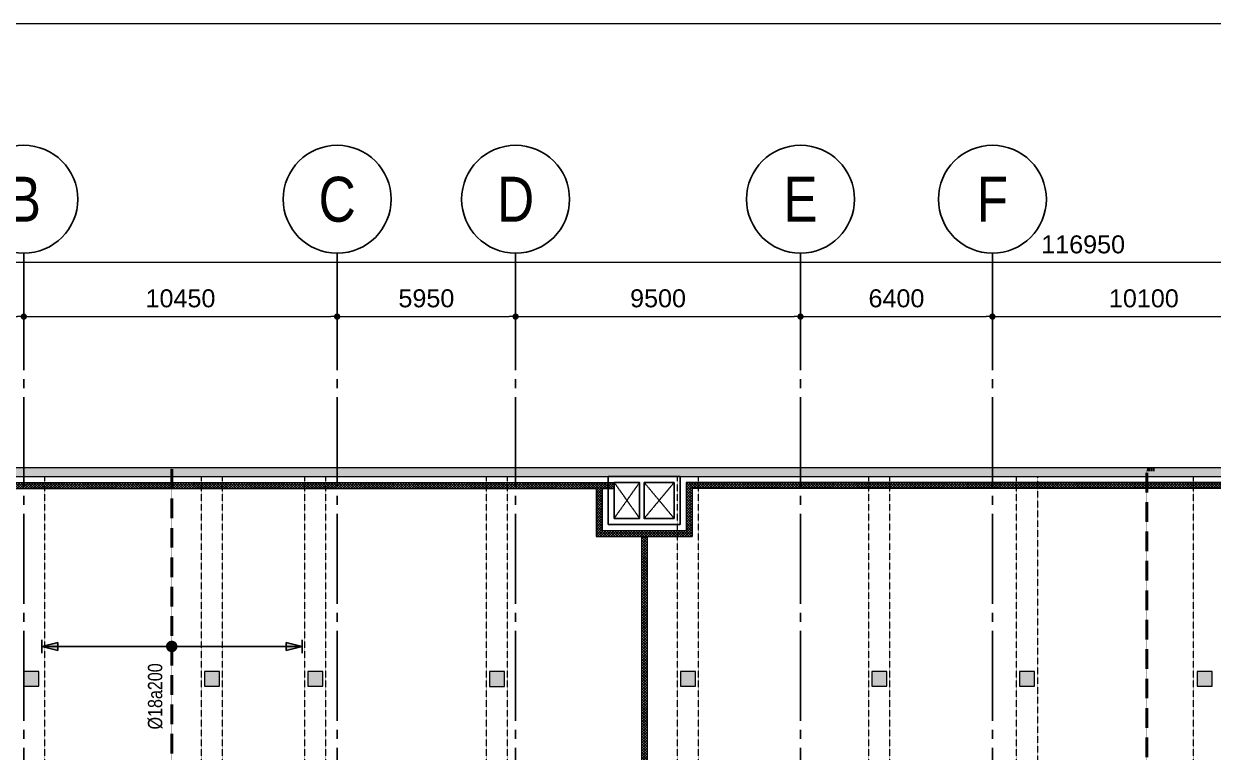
# Model space of a CAD drawing. Header units: millimetres. Extents: x -3819597 to -2591384, y 582389 to 820195.
# Drawn here: x -2754257 to -2714594, y 763882 to 788189 of the extents above; entities that cross this region are included whole.
import ezdxf
from ezdxf.enums import TextEntityAlignment as Align

# ---------------------------------------------------------------- set-up
doc = ezdxf.new("R2010")
doc.units = ezdxf.units.MM
doc.header["$MEASUREMENT"] = 0
for name, pattern in [('CENTER', [2, 1.25, -0.25, 0.25, -0.25]), ('CHG_XX_Cot_Ham 2$0$MB_Luoi truc$0$HTT Hidden 21', [3, 2, -1]), ('CHG_XX_Damsan_Ham 2$0$CHG_XX_Damsan_Ham 2$0$HIDDEN', [0.375, 0.25, -0.125]), ('CHG_XX_Luoi truc$0$MB_Luoi truc$0$Center101', [13, 10, -1, 1, -1]), ('HIDDEN', [0.375, 0.25, -0.125])]:
    doc.linetypes.add(name, pattern=pattern)
doc.layers.get('0').update_dxf_attribs({"lineweight": 9})
doc.layers.get('Defpoints').update_dxf_attribs({"color": 10, "lineweight": 0})
for name, color, linetype in [('02HN. TEXT B', 1, 'Continuous'), ('12HN. GRID', 1, 'CENTER'), ('CHG_XX_Damsan_Ham 2$0$CHG_XX_Damsan_Ham 2$0$MEP-00-GENERAL-35', 2, 'Continuous'), ('CHG_XX_Luoi truc$0$Grid', 34, 'Continuous'), ('CHG_XX_Luoi truc$0$Grid Line', 8, 'CHG_XX_Luoi truc$0$MB_Luoi truc$0$Center101'), ('dim', 51, 'Continuous')]:
    doc.layers.add(name, color=color, linetype=linetype)
for name, color, linetype, lineweight in [('CHG_XX_Cot_Ham 2$0$MB_Luoi truc$0$Dim 300', 1, 'Continuous', 5), ('CHG_XX_Cot_Ham 2$0$NS-Pier-H2', 150, 'Continuous', 13), ("CHG_XX_Damsan_Ham 2$0$CHG_XX_Damsan_Ham 2$0$'S_General_Hidden_1 Thin", 1, 'CHG_XX_Damsan_Ham 2$0$CHG_XX_Damsan_Ham 2$0$HIDDEN', 18), ('CHG_XX_Damsan_Ham 2$0$CHG_XX_Damsan_Ham 2$0$CHG_XX_Damsan_Ham 2$0$Start net bao', 3, 'Continuous', 18), ('CHG_XX_Damsan_Ham 2$0$CHG_XX_Damsan_Ham 2$0$DBAO', 3, 'Continuous', 13), ('CHG_XX_Damsan_Ham 2$0$CHG_XX_Damsan_Ham 2$0$DMo', 9, 'CHG_XX_Damsan_Ham 2$0$CHG_XX_Damsan_Ham 2$0$HIDDEN', 9), ('CHG_XX_Damsan_Ham 2$0$CHG_XX_Damsan_Ham 2$0$DTE-MEP-H-SLAB TEXT', 3, 'Continuous', 0), ('CHG_XX_Damsan_Ham 2$0$CHG_XX_Damsan_Ham 2$0$Start hatch', 8, 'Continuous', 25), ('CHG_XX_Damsan_Ham 2$0$CHG_XX_Damsan_Ham 2$0$Start net bao', 3, 'Continuous', 18), ('CHG_XX_Damsan_Ham 2$0$HATCH', 57, 'Continuous', 9), ('thep chay suot', 5, 'HIDDEN', 40)]:
    doc.layers.add(name, color=color, linetype=linetype, lineweight=lineweight)
for name, color, linetype, lineweight, plot in [('CHG_XX_Cot_Ham 2$0$NS-Column-H2', 90, 'Continuous', 13, False), ('CHG_XX_Cot_Ham 2$0$NS-Column-H2 @ 1', 90, 'Continuous', 13, False), ('CHG_XX_Cot_Ham 2$0$NS-Column-H2 @ 150', 90, 'Continuous', 13, False)]:
    doc.layers.add(name, color=color, linetype=linetype, lineweight=lineweight, plot=plot)
doc.styles.add('[HN042014]STYLE', font='arial.ttf', dxfattribs={"width": 0.8})
doc.styles.add('CHG_XX_Cot_Ham 2$0$MB_Luoi truc$0$Arial_C', font='arial.ttf')
doc.styles.add('CHG_XX_Luoi truc$0$MB_Luoi truc$0$Grid A-F$0$VNI-HelveCB', font='VHELVCB_0.TTF')
doc.dimstyles.new('CHG_XX_Cot_Ham 2$0$MB_Luoi truc$0$Dim 300 (A1-A2)', dxfattribs={"dimscale": 300, "dimtxt": 2, "dimasz": 0.7, "dimexe": 0, "dimexo": 1, "dimgap": 1, "dimtad": 1, "dimdec": 0, "dimzin": 12, "dimdsep": 46, "dimtxsty": 'CHG_XX_Cot_Ham 2$0$MB_Luoi truc$0$Arial_C', "dimblk": 'CHG_XX_Cot_Ham 2$0$MB_Luoi truc$0$_Dot', "dimcen": 1, "dimclrd": 256, "dimclre": 256, "dimclrt": 3, "dimadec": 0, "dimazin": 0, "dimtfac": 1, "dimtdec": 0, "dimtix": 1, "dimtmove": 2, "dimatfit": 3, "dimldrblk": 'CHG_XX_Cot_Ham 2$0$MB_Luoi truc$0$HTT Arrow 30', "dimfxl": 1, "dimtolj": 1, "dimtzin": 0, "dimarcsym": 0})
pattern_1 = [(45, (273994.73, -7150), (-44.194174, 44.194174), []), (135, (273994.73, -7150), (-44.194174, -44.194174), [])]

# ---------------------------------------------------------------- blocks, each defined once
blk = doc.blocks.new('*U686')
at = {"layer": '12HN. GRID', "linetype": 'Continuous'}
h = blk.add_hatch(color=256, dxfattribs=at)
h.dxf.hatch_style = 1
h.paths.add_polyline_path([(-44, 1267), (44, 1267), (0, 1443)])
h = blk.add_hatch(color=256, dxfattribs=at)
h.dxf.hatch_style = 1
h.paths.add_polyline_path([(0, -1448), (44, -1272), (-44, -1272)])
for p, q in [((-75, 1443), (75, 1443)), ((-44, 1267), (0, 1443)), ((0, 1443), (0, -1448)), ((0, 1443), (44, 1267)), ((-44, 1267), (44, 1267)), ((-44, -1272), (44, -1272)), ((-44, -1272), (0, -1448)), ((0, -1448), (44, -1272)), ((-75, -1448), (75, -1448))]:
    blk.add_line(p, q, dxfattribs=at)
at = {"layer": '12HN. GRID', "linetype": 'Continuous', "const_width": 64, "flags": 128}
blk.add_lwpolyline([(-32, 0, 1), (32, 0, 1)], format="xyb", close=True, dxfattribs=at)
at = {"layer": 'thep chay suot', "linetype": 'HIDDEN', "ltscale": 10}
blk.add_line((-5560, 0), (1990, 0), dxfattribs=at)
at = {"layer": 'thep chay suot', "linetype": 'ByBlock', "ltscale": 0.001}
for p, q in [((-5560, 0), (-5560, 0)), ((1990, 0), (1990, 0))]:
    blk.add_line(p, q, dxfattribs=at)
at = {"layer": '02HN. TEXT B', "linetype": 'ByBlock', "style": '[HN042014]STYLE', "width": 0.8, "flags": 8}
blk.add_attdef('1', text='', height=160, dxfattribs=at).set_placement((-923, 185), align=Align.MIDDLE_LEFT)
blk.add_attdef('0', text='', height=160, dxfattribs=at).set_placement((-351, 11), align=Align.MIDDLE_CENTER)
at = {"layer": 'Defpoints', "color": 9, "linetype": 'ByBlock', "style": '[HN042014]STYLE', "width": 0.8, "flags": 9}
for tag, p in [('2', (300, -2085)), ('3', (300, -2490)), ('4', (300, -2895)), ('5', (300, -3285))]:
    blk.add_attdef(tag, text='', height=250, dxfattribs=at).set_placement(p, align=Align.MIDDLE_CENTER)
blk = doc.blocks.new('*U687')
at = {"layer": '12HN. GRID', "linetype": 'Continuous'}
h = blk.add_hatch(color=256, dxfattribs=at)
h.dxf.hatch_style = 1
h.paths.add_polyline_path([(-44, 8814), (44, 8814), (0, 8990)])
h = blk.add_hatch(color=256, dxfattribs=at)
h.dxf.hatch_style = 1
h.paths.add_polyline_path([(0, -518), (44, -342), (-44, -342)])
for p, q in [((-75, 8990), (75, 8990)), ((-44, 8814), (0, 8990)), ((0, 8990), (0, -518)), ((0, 8990), (44, 8814)), ((-44, 8814), (44, 8814)), ((-44, -342), (44, -342)), ((-44, -342), (0, -518)), ((0, -518), (44, -342)), ((-75, -518), (75, -518))]:
    blk.add_line(p, q, dxfattribs=at)
at = {"layer": '12HN. GRID', "linetype": 'Continuous', "const_width": 64, "flags": 128}
blk.add_lwpolyline([(-32, 0, 1), (32, 0, 1)], format="xyb", close=True, dxfattribs=at)
at = {"layer": 'thep chay suot', "linetype": 'HIDDEN', "ltscale": 10}
blk.add_line((-2328, 0), (8522, 0), dxfattribs=at)
at = {"layer": 'thep chay suot', "linetype": 'ByBlock', "ltscale": 0.001}
for p, q in [((-2328, 0), (-2328, 0)), ((8522, 0), (8522, -87))]:
    blk.add_line(p, q, dxfattribs=at)
at = {"layer": '02HN. TEXT B', "linetype": 'ByBlock', "style": '[HN042014]STYLE', "width": 0.8, "flags": 8}
blk.add_attdef('1', text='', height=160, dxfattribs=at).set_placement((94, 185), align=Align.MIDDLE_LEFT)
blk.add_attdef('0', text='', height=160, dxfattribs=at).set_placement((-351, 11), align=Align.MIDDLE_CENTER)
at = {"layer": 'Defpoints', "color": 9, "linetype": 'ByBlock', "style": '[HN042014]STYLE', "width": 0.8, "flags": 9}
for tag, p in [('2', (-13477, 2775)), ('3', (-13477, 2370)), ('4', (-13477, 1966)), ('5', (-13477, 1575))]:
    blk.add_attdef(tag, text='', height=250, dxfattribs=at).set_placement(p, align=Align.MIDDLE_CENTER)
blk = doc.blocks.new('CHG_XX_Cot_Ham 2$0$MB_Luoi truc$0$_Dot')
at = {"color": 0, "linetype": 'ByBlock', "lineweight": -2}
blk.add_line((-0.5, 0), (-1, 0), dxfattribs=at)
at = {"color": 0, "linetype": 'ByBlock', "const_width": 0.5}
blk.add_lwpolyline([(-0.25, 0, 1), (0.25, 0, 1)], format="xyb", close=True, dxfattribs=at)
blk = doc.blocks.new('*D986')
at = {"layer": 'CHG_XX_Cot_Ham 2$0$MB_Luoi truc$0$Dim 300', "lineweight": -2, "transparency": 16777216}
for p, q in [((0, 166908), (0, 168437)), ((210, 168437), (12040, 168437)), ((12250, 166908), (12250, 168437))]:
    blk.add_line(p, q, dxfattribs=at)
at = {"layer": 'Defpoints', "color": 0, "transparency": 16777216}
for p in [(12250, 168437), (0, 166608), (12250, 166608)]:
    blk.add_point(p, dxfattribs=at)
at = {"layer": 'CHG_XX_Cot_Ham 2$0$MB_Luoi truc$0$Dim 300', "lineweight": -2, "transparency": 16777216, "xscale": 210, "yscale": 210, "zscale": 210, "rotation": 180}
blk.add_blockref('CHG_XX_Cot_Ham 2$0$MB_Luoi truc$0$_Dot', (0, 168437), dxfattribs=at)
at = {"layer": 'CHG_XX_Cot_Ham 2$0$MB_Luoi truc$0$Dim 300', "lineweight": -2, "transparency": 16777216, "xscale": 210, "yscale": 210, "zscale": 210}
blk.add_blockref('CHG_XX_Cot_Ham 2$0$MB_Luoi truc$0$_Dot', (12250, 168437), dxfattribs=at)
at = {"layer": 'CHG_XX_Cot_Ham 2$0$MB_Luoi truc$0$Dim 300', "color": 3, "transparency": 16777216, "insert": (6125, 169043), "char_height": 600, "attachment_point": 5, "style": 'CHG_XX_Cot_Ham 2$0$MB_Luoi truc$0$Arial_C'}
blk.add_mtext('\\A1;12250', dxfattribs=at)
blk = doc.blocks.new('CHG_XX_Cot_Ham 2$0$MB_Luoi truc$0$HTT Arrow 30')
blk.add_hatch(color=256).paths.add_polyline_path([(-2.5, 0.375), (-2.5, -0.375), (0, 0)])
at = {"color": 0, "linetype": 'ByBlock', "lineweight": -2}
for p, q in [((0, 0), (-2.5, 0.375)), ((-2.5, -0.375), (-2.5, 0.375)), ((0, 0), (-2.5, -0.375))]:
    blk.add_line(p, q, dxfattribs=at)
blk = doc.blocks.new('*D987')
at = {"layer": 'CHG_XX_Cot_Ham 2$0$MB_Luoi truc$0$Dim 300', "lineweight": -2, "transparency": 16777216}
for p, q in [((12250, 166908), (12250, 168437)), ((12460, 168437), (22490, 168437)), ((22700, 166908), (22700, 168437))]:
    blk.add_line(p, q, dxfattribs=at)
at = {"layer": 'Defpoints', "color": 0, "transparency": 16777216}
for p in [(22700, 168437), (12250, 166608), (22700, 166608)]:
    blk.add_point(p, dxfattribs=at)
at = {"layer": 'CHG_XX_Cot_Ham 2$0$MB_Luoi truc$0$Dim 300', "lineweight": -2, "transparency": 16777216, "xscale": 210, "yscale": 210, "zscale": 210, "rotation": 180}
blk.add_blockref('CHG_XX_Cot_Ham 2$0$MB_Luoi truc$0$_Dot', (12250, 168437), dxfattribs=at)
at = {"layer": 'CHG_XX_Cot_Ham 2$0$MB_Luoi truc$0$Dim 300', "lineweight": -2, "transparency": 16777216, "xscale": 210, "yscale": 210, "zscale": 210}
blk.add_blockref('CHG_XX_Cot_Ham 2$0$MB_Luoi truc$0$_Dot', (22700, 168437), dxfattribs=at)
at = {"layer": 'CHG_XX_Cot_Ham 2$0$MB_Luoi truc$0$Dim 300', "color": 3, "transparency": 16777216, "insert": (17475, 169043), "char_height": 600, "attachment_point": 5, "style": 'CHG_XX_Cot_Ham 2$0$MB_Luoi truc$0$Arial_C'}
blk.add_mtext('\\A1;10450', dxfattribs=at)
blk = doc.blocks.new('*D988')
at = {"layer": 'CHG_XX_Cot_Ham 2$0$MB_Luoi truc$0$Dim 300', "lineweight": -2, "transparency": 16777216}
for p, q in [((22700, 166908), (22700, 168437)), ((22910, 168437), (28440, 168437)), ((28650, 166908), (28650, 168437))]:
    blk.add_line(p, q, dxfattribs=at)
at = {"layer": 'Defpoints', "color": 0, "transparency": 16777216}
for p in [(28650, 168437), (22700, 166608), (28650, 166608)]:
    blk.add_point(p, dxfattribs=at)
at = {"layer": 'CHG_XX_Cot_Ham 2$0$MB_Luoi truc$0$Dim 300', "lineweight": -2, "transparency": 16777216, "xscale": 210, "yscale": 210, "zscale": 210, "rotation": 180}
blk.add_blockref('CHG_XX_Cot_Ham 2$0$MB_Luoi truc$0$_Dot', (22700, 168437), dxfattribs=at)
at = {"layer": 'CHG_XX_Cot_Ham 2$0$MB_Luoi truc$0$Dim 300', "lineweight": -2, "transparency": 16777216, "xscale": 210, "yscale": 210, "zscale": 210}
blk.add_blockref('CHG_XX_Cot_Ham 2$0$MB_Luoi truc$0$_Dot', (28650, 168437), dxfattribs=at)
at = {"layer": 'CHG_XX_Cot_Ham 2$0$MB_Luoi truc$0$Dim 300', "color": 3, "transparency": 16777216, "insert": (25675, 169043), "char_height": 600, "attachment_point": 5, "style": 'CHG_XX_Cot_Ham 2$0$MB_Luoi truc$0$Arial_C'}
blk.add_mtext('\\A1;5950', dxfattribs=at)
blk = doc.blocks.new('*D989')
at = {"layer": 'CHG_XX_Cot_Ham 2$0$MB_Luoi truc$0$Dim 300', "lineweight": -2, "transparency": 16777216}
for p, q in [((28650, 166908), (28650, 168437)), ((28860, 168437), (37940, 168437)), ((38150, 166908), (38150, 168437))]:
    blk.add_line(p, q, dxfattribs=at)
at = {"layer": 'Defpoints', "color": 0, "transparency": 16777216}
for p in [(38150, 168437), (28650, 166608), (38150, 166608)]:
    blk.add_point(p, dxfattribs=at)
at = {"layer": 'CHG_XX_Cot_Ham 2$0$MB_Luoi truc$0$Dim 300', "lineweight": -2, "transparency": 16777216, "xscale": 210, "yscale": 210, "zscale": 210, "rotation": 180}
blk.add_blockref('CHG_XX_Cot_Ham 2$0$MB_Luoi truc$0$_Dot', (28650, 168437), dxfattribs=at)
at = {"layer": 'CHG_XX_Cot_Ham 2$0$MB_Luoi truc$0$Dim 300', "lineweight": -2, "transparency": 16777216, "xscale": 210, "yscale": 210, "zscale": 210}
blk.add_blockref('CHG_XX_Cot_Ham 2$0$MB_Luoi truc$0$_Dot', (38150, 168437), dxfattribs=at)
at = {"layer": 'CHG_XX_Cot_Ham 2$0$MB_Luoi truc$0$Dim 300', "color": 3, "transparency": 16777216, "insert": (33400, 169043), "char_height": 600, "attachment_point": 5, "style": 'CHG_XX_Cot_Ham 2$0$MB_Luoi truc$0$Arial_C'}
blk.add_mtext('\\A1;9500', dxfattribs=at)
blk = doc.blocks.new('*D990')
at = {"layer": 'CHG_XX_Cot_Ham 2$0$MB_Luoi truc$0$Dim 300', "lineweight": -2, "transparency": 16777216}
for p, q in [((38150, 166908), (38150, 168437)), ((38360, 168437), (44340, 168437)), ((44550, 166908), (44550, 168437))]:
    blk.add_line(p, q, dxfattribs=at)
at = {"layer": 'Defpoints', "color": 0, "transparency": 16777216}
for p in [(44550, 168437), (38150, 166608), (44550, 166608)]:
    blk.add_point(p, dxfattribs=at)
at = {"layer": 'CHG_XX_Cot_Ham 2$0$MB_Luoi truc$0$Dim 300', "lineweight": -2, "transparency": 16777216, "xscale": 210, "yscale": 210, "zscale": 210, "rotation": 180}
blk.add_blockref('CHG_XX_Cot_Ham 2$0$MB_Luoi truc$0$_Dot', (38150, 168437), dxfattribs=at)
at = {"layer": 'CHG_XX_Cot_Ham 2$0$MB_Luoi truc$0$Dim 300', "lineweight": -2, "transparency": 16777216, "xscale": 210, "yscale": 210, "zscale": 210}
blk.add_blockref('CHG_XX_Cot_Ham 2$0$MB_Luoi truc$0$_Dot', (44550, 168437), dxfattribs=at)
at = {"layer": 'CHG_XX_Cot_Ham 2$0$MB_Luoi truc$0$Dim 300', "color": 3, "transparency": 16777216, "insert": (41350, 169043), "char_height": 600, "attachment_point": 5, "style": 'CHG_XX_Cot_Ham 2$0$MB_Luoi truc$0$Arial_C'}
blk.add_mtext('\\A1;6400', dxfattribs=at)
blk = doc.blocks.new('*D991')
at = {"layer": 'CHG_XX_Cot_Ham 2$0$MB_Luoi truc$0$Dim 300', "lineweight": -2, "transparency": 16777216}
for p, q in [((44550, 166908), (44550, 168437)), ((44760, 168437), (54440, 168437)), ((54650, 166908), (54650, 168437))]:
    blk.add_line(p, q, dxfattribs=at)
at = {"layer": 'Defpoints', "color": 0, "transparency": 16777216}
for p in [(54650, 168437), (44550, 166608), (54650, 166608)]:
    blk.add_point(p, dxfattribs=at)
at = {"layer": 'CHG_XX_Cot_Ham 2$0$MB_Luoi truc$0$Dim 300', "lineweight": -2, "transparency": 16777216, "xscale": 210, "yscale": 210, "zscale": 210, "rotation": 180}
blk.add_blockref('CHG_XX_Cot_Ham 2$0$MB_Luoi truc$0$_Dot', (44550, 168437), dxfattribs=at)
at = {"layer": 'CHG_XX_Cot_Ham 2$0$MB_Luoi truc$0$Dim 300', "lineweight": -2, "transparency": 16777216, "xscale": 210, "yscale": 210, "zscale": 210}
blk.add_blockref('CHG_XX_Cot_Ham 2$0$MB_Luoi truc$0$_Dot', (54650, 168437), dxfattribs=at)
at = {"layer": 'CHG_XX_Cot_Ham 2$0$MB_Luoi truc$0$Dim 300', "color": 3, "transparency": 16777216, "insert": (49600, 169043), "char_height": 600, "attachment_point": 5, "style": 'CHG_XX_Cot_Ham 2$0$MB_Luoi truc$0$Arial_C'}
blk.add_mtext('\\A1;10100', dxfattribs=at)
blk = doc.blocks.new('*D998')
at = {"layer": 'CHG_XX_Cot_Ham 2$0$MB_Luoi truc$0$Dim 300', "lineweight": -2, "transparency": 16777216}
for p, q in [((-10900, 166908), (-10900, 170237)), ((105840, 170237), (-10690, 170237)), ((106050, 166908), (106050, 170237))]:
    blk.add_line(p, q, dxfattribs=at)
at = {"layer": 'Defpoints', "color": 0, "transparency": 16777216}
for p in [(-10900, 170237), (-10900, 166608), (106050, 166608)]:
    blk.add_point(p, dxfattribs=at)
at = {"layer": 'CHG_XX_Cot_Ham 2$0$MB_Luoi truc$0$Dim 300', "lineweight": -2, "transparency": 16777216, "xscale": 210, "yscale": 210, "zscale": 210, "rotation": 180}
blk.add_blockref('CHG_XX_Cot_Ham 2$0$MB_Luoi truc$0$_Dot', (-10900, 170237), dxfattribs=at)
at = {"layer": 'CHG_XX_Cot_Ham 2$0$MB_Luoi truc$0$Dim 300', "lineweight": -2, "transparency": 16777216, "xscale": 210, "yscale": 210, "zscale": 210}
blk.add_blockref('CHG_XX_Cot_Ham 2$0$MB_Luoi truc$0$_Dot', (106050, 170237), dxfattribs=at)
at = {"layer": 'CHG_XX_Cot_Ham 2$0$MB_Luoi truc$0$Dim 300', "color": 3, "transparency": 16777216, "insert": (47575, 170843), "char_height": 600, "attachment_point": 5, "style": 'CHG_XX_Cot_Ham 2$0$MB_Luoi truc$0$Arial_C'}
blk.add_mtext('\\A1;116950', dxfattribs=at)
blk = doc.blocks.new('*U1037')
at = {"layer": 'CHG_XX_Cot_Ham 2$0$NS-Column-H2 @ 1'}
h = blk.add_hatch(color=256, dxfattribs=at)
h.dxf.hatch_style = 1
h.paths.add_polyline_path([(-250, -250), (-250, 250), (250, 250), (250, -250)])
at = {"layer": 'CHG_XX_Cot_Ham 2$0$NS-Column-H2 @ 150'}
h = blk.add_hatch(color=256, dxfattribs=at)
h.dxf.hatch_style = 1
h.paths.add_polyline_path([(-250, -250), (-250, 250), (250, 250), (250, -250)])
blk = doc.blocks.new('CHG_XX_Cot_Ham 2$0$500x500')
at = {"layer": 'CHG_XX_Cot_Ham 2$0$NS-Column-H2'}
blk.add_lwpolyline([(250, -250), (250, 250), (-250, 250), (-250, -250)], close=True, dxfattribs=at)
blk.add_blockref('*U1037', (0, 0), dxfattribs=at)
blk = doc.blocks.new('*U1029')
at = {"layer": 'CHG_XX_Luoi truc$0$Grid', "lineweight": -2}
blk.add_line((0, 611), (0, 608), dxfattribs=at)
blk.add_circle((0, 617), 6, dxfattribs=at)
at = {"layer": 'CHG_XX_Luoi truc$0$Grid Line'}
blk.add_line((0, 0), (0, 608), dxfattribs=at)
at = {"layer": 'CHG_XX_Luoi truc$0$Grid', "lineweight": -2, "style": 'CHG_XX_Luoi truc$0$MB_Luoi truc$0$Grid A-F$0$VNI-HelveCB'}
for tag, p in [('GRIDSUB', (0, 617)), ('GRID', (0, -9))]:
    blk.add_attdef(tag, text='', height=5, dxfattribs=at).set_placement(p, align=Align.MIDDLE)
blk = doc.blocks.new('CHG_XX_Luoi truc')
at = {"layer": 'CHG_XX_Luoi truc$0$Grid'}
ref = blk.add_blockref('*U1029', (12250, -12747), dxfattribs=dict(at, xscale=300, yscale=300, zscale=300))
ref.add_attrib('GRIDSUB', 'B', dxfattribs={"lineweight": -2, "height": 1500, "style": 'CHG_XX_Luoi truc$0$MB_Luoi truc$0$Grid A-F$0$VNI-HelveCB'}).set_placement((12250, 172353), align=Align.MIDDLE)
ref = blk.add_blockref('*U1029', (22700, -12747), dxfattribs=dict(at, xscale=300, yscale=300, zscale=300))
ref.add_attrib('GRIDSUB', 'C', dxfattribs={"lineweight": -2, "height": 1500, "style": 'CHG_XX_Luoi truc$0$MB_Luoi truc$0$Grid A-F$0$VNI-HelveCB'}).set_placement((22700, 172353), align=Align.MIDDLE)
ref = blk.add_blockref('*U1029', (28650, -12747), dxfattribs=dict(at, xscale=300, yscale=300, zscale=300))
ref.add_attrib('GRIDSUB', 'D', dxfattribs={"lineweight": -2, "height": 1500, "style": 'CHG_XX_Luoi truc$0$MB_Luoi truc$0$Grid A-F$0$VNI-HelveCB'}).set_placement((28650, 172353), align=Align.MIDDLE)
ref = blk.add_blockref('*U1029', (38150, -12747), dxfattribs=dict(at, xscale=300, yscale=300, zscale=300))
ref.add_attrib('GRIDSUB', 'E', dxfattribs={"lineweight": -2, "height": 1500, "style": 'CHG_XX_Luoi truc$0$MB_Luoi truc$0$Grid A-F$0$VNI-HelveCB'}).set_placement((38150, 172353), align=Align.MIDDLE)
ref = blk.add_blockref('*U1029', (44550, -12747), dxfattribs=dict(at, xscale=300, yscale=300, zscale=300))
ref.add_attrib('GRIDSUB', 'F', dxfattribs={"lineweight": -2, "height": 1500, "style": 'CHG_XX_Luoi truc$0$MB_Luoi truc$0$Grid A-F$0$VNI-HelveCB'}).set_placement((44550, 172353), align=Align.MIDDLE)
blk = doc.blocks.new('CHG_XX_Damsan_Ham 2$0$CHG_XX_Damsan_Ham 2$0$sdfsgdh')
at = {"layer": 'CHG_XX_Damsan_Ham 2$0$CHG_XX_Damsan_Ham 2$0$Start hatch', "ltscale": 0.5}
h = blk.add_hatch(dxfattribs=at)
h.set_pattern_fill('ANSI37', color=256, scale=500)
h.set_pattern_definition(pattern_1)
h.paths.add_polyline_path([(42037, 2000), (1900, 2000), (1900, -400), (500, -400), (500, 0), (300, 0), (300, -600), (500, -600), (2100, -600), (2100, 1800), (42037, 1800)])
h = blk.add_hatch(dxfattribs=at)
h.set_pattern_fill('ANSI37', color=256, scale=500)
h.set_pattern_definition(pattern_1)
h.paths.add_polyline_path([(102202, 2000), (75028, 2000), (75028, 400), (72228, 400), (72228, 1800), (72628, 1800), (72628, 2000), (45037, 2000), (45037, 400), (42237, 400), (42237, 1800), (42637, 1800), (42637, 2000), (42037, 2000), (42037, 1800), (42037, 200), (45237, 200), (45237, 1800), (72028, 1800), (72028, 200), (75228, 200), (75228, 1800), (102002, 1800), (102202, 1800)])
h = blk.add_hatch(dxfattribs=at)
h.set_pattern_fill('ANSI37', color=256, scale=500)
h.set_pattern_definition([(45, (170555.19, -8650), (-44.194174, 44.194174), []), (135, (170555.19, -8650), (-44.194174, -44.194174), [])])
h.paths.add_polyline_path([(43750, 200), (43550, 200), (43550, -38999), (43750, -38999)])
at = {"layer": 'CHG_XX_Damsan_Ham 2$0$CHG_XX_Damsan_Ham 2$0$DTE-MEP-H-SLAB TEXT', "color": 2, "ltscale": 0.5}
for p, q in [((1900, 2000), (42637, 2000)), ((42637, 1800), (42637, 2000)), ((72628, 2000), (45037, 2000)), ((45037, 2000), (45037, 400)), ((2100, 1800), (42037, 1800)), ((42037, 1800), (42037, 200)), ((42237, 1800), (42637, 1800)), ((42237, 1800), (42237, 400)), ((72028, 1800), (45237, 1800)), ((45237, 1800), (45237, 200)), ((42237, 400), (45037, 400)), ((42037, 200), (45237, 200)), ((43550, 200), (43550, -74750)), ((43750, -74750), (43750, 200))]:
    blk.add_line(p, q, dxfattribs=at)
at = {"layer": 'CHG_XX_Damsan_Ham 2$0$CHG_XX_Damsan_Ham 2$0$MEP-00-GENERAL-35'}
for points in [[(42437, 600), (44837, 600), (44837, 2200), (42437, 2200)], [(42637, 800), (43487, 800), (43487, 2000), (42637, 2000)], [(43637, 2000), (44637, 2000), (44637, 800), (43637, 800)]]:
    blk.add_lwpolyline(points, close=True, dxfattribs=at)
blk = doc.blocks.new('CHG_XX_Cot_Ham 2')
at = {"layer": 'CHG_XX_Cot_Ham 2$0$NS-Pier-H2'}
h = blk.add_hatch(color=256, dxfattribs=at)
h.dxf.hatch_style = 1
h.paths.add_polyline_path([(99639.2, 163400), (-10900, 163400), (-10900, 85450), (-300, 85450), (-300, 84050), (32350, 84050), (32350, -9000), (103575.5, -9000), (106050, -6022), (106050, 158254.3)])
h.paths.add_polyline_path([(99533.7, 163100), (105750, 158110.4), (105750, 90450), (105650, 90450), (105750, 90450), (105750, 13850), (105750, 13722.3), (105750, -5913.6), (103434.7, -8700), (93599.8, -8700), (93299.8, -8700), (32650, -8700), (32650, 84350), (0, 84350), (0, 85750), (-10600, 85750), (-10600, 163100), (93600, 163100)], flags=16)
for p, q in [((-10900, 163400), (99639.2, 163400)), ((-10600, 163100), (99533.7, 163100))]:
    blk.add_line(p, q, dxfattribs=at)
at = {"layer": 'CHG_XX_Cot_Ham 2$0$NS-Pier-H2', "linetype": 'CHG_XX_Cot_Ham 2$0$MB_Luoi truc$0$HTT Hidden 21'}
blk.add_lwpolyline([(99639.2, 163400), (106050, 158254.3), (106050, -6022), (103575.5, -9000), (32350, -9000), (32350, 84050), (-300, 84050), (-300, 85450), (-10900, 85450), (-10900, 163400)], close=True, dxfattribs=at)
at = {"layer": 'CHG_XX_Cot_Ham 2$0$NS-Column-H2'}
for p in [(12500, 156350), (18525, 156350), (21975, 156350), (28025, 156343.1), (34398, 156350), (40775, 156350), (45700, 156350), (51625, 156350)]:
    blk.add_blockref('CHG_XX_Cot_Ham 2$0$500x500', p, dxfattribs=at)
at = {"layer": 'CHG_XX_Cot_Ham 2$0$NS-Pier-H2'}
blk.add_blockref('CHG_XX_Luoi truc', (0, 0), dxfattribs=at)
at = {"layer": 'CHG_XX_Cot_Ham 2$0$MB_Luoi truc$0$Dim 300'}
for base, p1, p2, picture, middle in [((-10900, 170237), (106050, 166608.3), (-10900, 166608.3), '*D998', (47575, 170843.4)), ((12250, 168437), (0, 166608.3), (12250, 166608.3), '*D986', (6125, 169043.4)), ((22700, 168437), (12250, 166608.3), (22700, 166608.3), '*D987', (17475, 169043.4)), ((28650, 168437), (22700, 166608.3), (28650, 166608.3), '*D988', (25675, 169043.4)), ((38150, 168437), (28650, 166608.3), (38150, 166608.3), '*D989', (33400, 169043.4)), ((44550, 168437), (38150, 166608.3), (44550, 166608.3), '*D990', (41350, 169043.4)), ((54650, 168437), (44550, 166608.3), (54650, 166608.3), '*D991', (49600, 169043.4))]:
    dim = blk.add_linear_dim(base=base, p1=p1, p2=p2, dimstyle='CHG_XX_Cot_Ham 2$0$MB_Luoi truc$0$Dim 300 (A1-A2)', dxfattribs=at)
    dim.commit()
    dim.dimension.update_dxf_attribs({"geometry": picture, "text_midpoint": middle})
blk = doc.blocks.new('CHG_XX_Damsan_Ham 2', base_point=(3089256, -609981))
at = {"layer": "CHG_XX_Damsan_Ham 2$0$CHG_XX_Damsan_Ham 2$0$'S_General_Hidden_1 Thin", "ltscale": 10}
for p, q in [((12950, 152250), (12950, 163100)), ((18175, 152250), (18175, 163100)), ((18875, 152250), (18875, 163100)), ((21625, 152250), (21625, 163100)), ((22325, 152250), (22325, 163100)), ((27675, 152250), (27675, 163100)), ((28375, 152250), (28375, 163100)), ((34048, 152250), (34048, 163100)), ((34748, 152250), (34748, 163100)), ((40425, 152250), (40425, 163100)), ((41125, 152250), (41125, 163100)), ((45350, 152250), (45350, 163100)), ((46050, 163100), (46050, 152250)), ((51250, 152250), (51250, 163100))]:
    blk.add_line(p, q, dxfattribs=at)
at = {"layer": 'CHG_XX_Damsan_Ham 2$0$CHG_XX_Damsan_Ham 2$0$CHG_XX_Damsan_Ham 2$0$Start net bao'}
for points in [[(-10900, 163400), (99639, 163400), (106050, 158250), (106050, -6022), (103576, -9000), (32350, -9000), (32350, 84050), (-300, 84050)], [(-10600, 85750), (-10600, 163100), (99534, 163100), (105750, 158106), (105750, 128050)]]:
    blk.add_lwpolyline(points, dxfattribs=at)
at = {"layer": 'CHG_XX_Damsan_Ham 2$0$CHG_XX_Damsan_Ham 2$0$DMo'}
for p, q in [((31937, 161700), (32787, 162900)), ((31937, 162900), (32787, 161700)), ((32937, 161700), (33937, 162900)), ((32937, 162900), (33937, 161700))]:
    blk.add_line(p, q, dxfattribs=at)
at = {"layer": 'CHG_XX_Damsan_Ham 2$0$CHG_XX_Damsan_Ham 2$0$Start net bao'}
for points in [[(-10900, 163400), (99639, 163400), (106050, 158250), (106050, -6022), (103576, -9000), (32350, -9000), (32350, 84050), (-300, 84050)], [(-10600, 85750), (-10600, 163100), (99534, 163100), (105750, 158106), (105750, 128050)]]:
    blk.add_lwpolyline(points, dxfattribs=at)
at = {"layer": 'CHG_XX_Damsan_Ham 2$0$CHG_XX_Damsan_Ham 2$0$DBAO'}
blk.add_blockref('CHG_XX_Cot_Ham 2', (0, 0), dxfattribs=at)
at = {"layer": 'CHG_XX_Damsan_Ham 2$0$CHG_XX_Damsan_Ham 2$0$DTE-MEP-H-SLAB TEXT'}
blk.add_blockref('CHG_XX_Damsan_Ham 2$0$CHG_XX_Damsan_Ham 2$0$sdfsgdh', (-10700, 160900), dxfattribs=at)
at = {"layer": 'CHG_XX_Damsan_Ham 2$0$HATCH'}
blk.add_blockref('CHG_XX_Cot_Ham 2', (0, 0), dxfattribs=at)

msp = doc.modelspace()

# ---------------------------------------------------------------- linework, layer by layer
at = {"layer": 'Defpoints', "color": 4, "ltscale": 1500}
msp.add_lwpolyline([(-2591383.9, 788188.7), (-2837608.9, 788188.7), (-2837608.9, 582388.7), (-2591383.9, 582388.7)], close=True, dxfattribs=at)

# ---------------------------------------------------------------- block references
at = {"layer": 'dim'}
msp.add_blockref('CHG_XX_Damsan_Ham 2', (322749.3, 0), dxfattribs=at)
at = {"layer": 'thep chay suot'}
ref = msp.add_blockref('*U686', (-2749322.6, 767411.4), dxfattribs=dict(at, xscale=3, yscale=3, zscale=3, rotation=90))
ref.add_attrib('1', '%%c18a200', dxfattribs={"layer": '02HN. TEXT B', "linetype": 'ByBlock', "height": 480, "rotation": 90, "style": '[HN042014]STYLE', "width": 0.8}).set_placement((-2749878.4, 764641.7), align=Align.MIDDLE_LEFT)
ref = msp.add_blockref('*U687', (-2716809.2, 747738), dxfattribs=dict(at, xscale=3, yscale=3, zscale=3, rotation=90))
ref.add_attrib('1', '%%c18a200', dxfattribs={"layer": '02HN. TEXT B', "linetype": 'ByBlock', "height": 480, "rotation": 90, "style": '[HN042014]STYLE', "width": 0.8}).set_placement((-2717365.1, 748021.5), align=Align.MIDDLE_LEFT)

doc.saveas('drawing.dxf')
